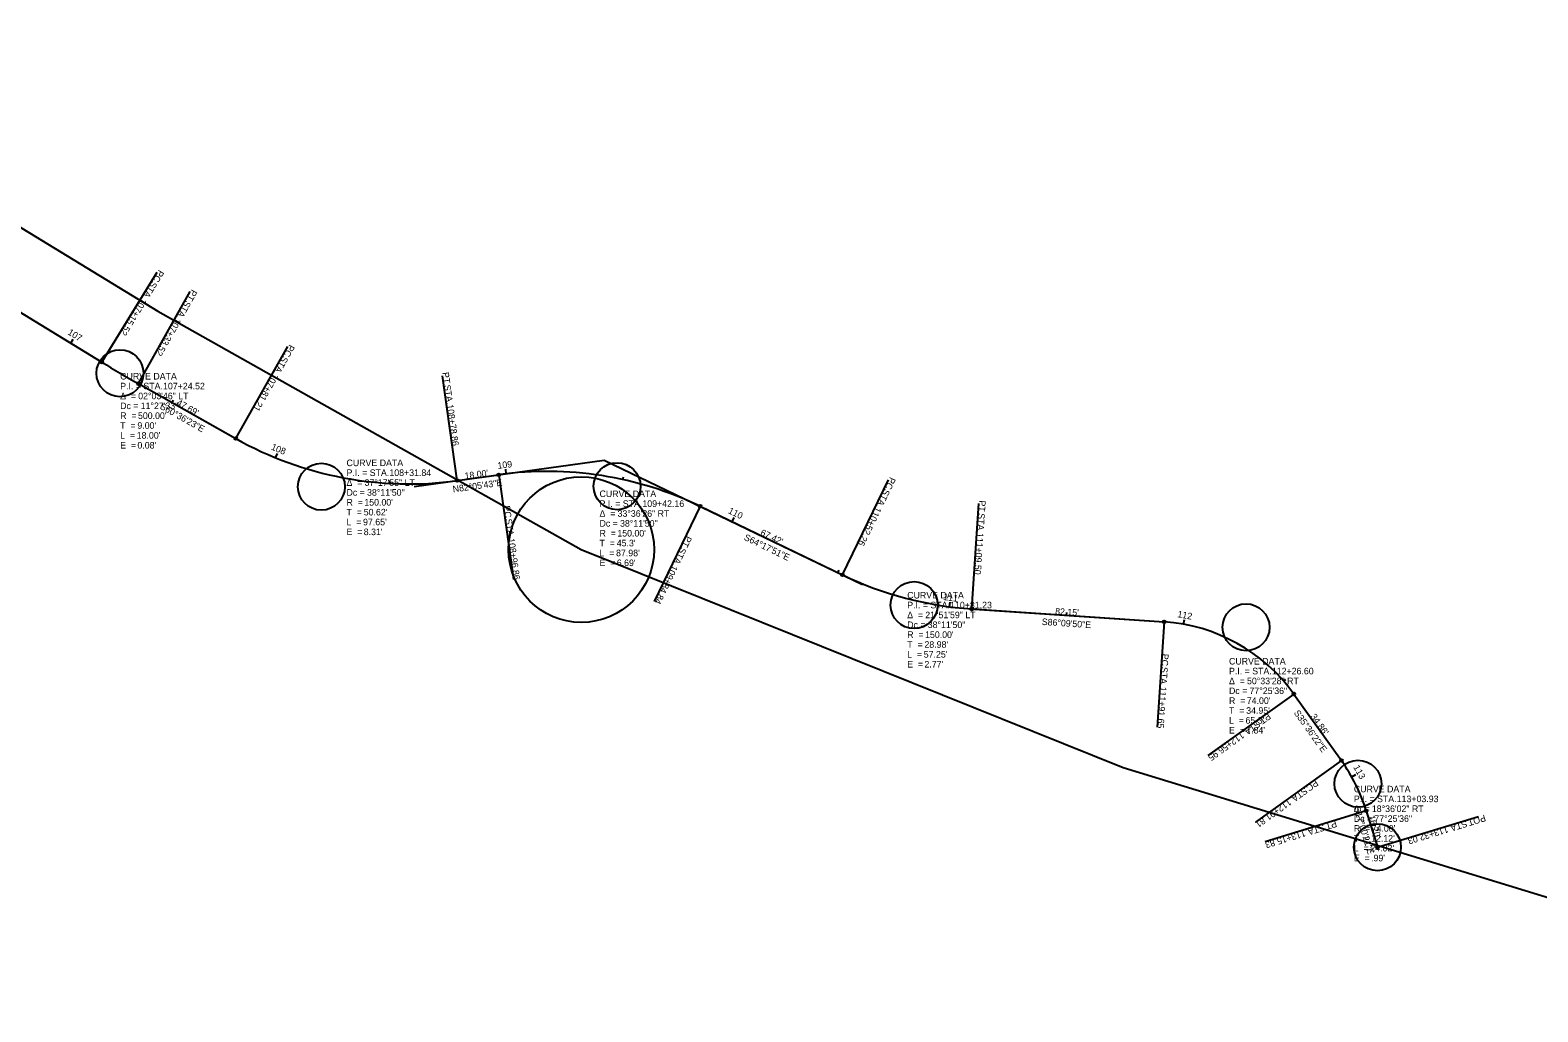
# Model space of a CAD drawing. Extents: x 1439083 to 1441301, y 421605 to 422589.
# Drawn here: x 1439726 to 1440368, y 421772 to 422190 of the extents above; entities that cross this region are included whole.
import ezdxf

# ---------------------------------------------------------------- set-up
doc = ezdxf.new("R2010")
doc.units = 0
for name, color, linetype in [('BD_X_Building', 7, 'Continuous'), ('GE_P_Alignment', 7, 'Continuous'), ('PV_X_Field_Drive', 7, 'Continuous'), ('RD_X_Gate', 7, 'Continuous'), ('RD_X_GR_Rt', 7, 'Continuous'), ('RD_X_RR_2', 7, 'Continuous'), ('VG_X_Tree_Line_Rt', 7, 'Continuous')]:
    doc.layers.add(name, color=color, linetype=linetype)

msp = doc.modelspace()

# ---------------------------------------------------------------- linework, layer by layer
at = {"layer": 'GE_P_Alignment'}
for p, q in [((1439596.69, 422146.17), (1439756.39, 422048.47)), ((1439771.91, 422039.36), (1439813.46, 422015.95)), ((1439907.71, 421998.07), (1439925.53, 422000.54)), ((1440011.22, 421987.12), (1440071.96, 421957.89)), ((1440126.98, 421943.38), (1440208.95, 421937.88)), ((1440264.16, 421907.13), (1440284.46, 421878.79)), ((1440295.06, 421857.35), (1440299.79, 421841.86))]:
    msp.add_line(p, q, dxfattribs=at)
for centre, radius, start, end in [((1440017.31, 422474.99), 500, 238.54338, 240.60628), ((1439887.08, 422146.64), 150, 240.60628, 277.9048), ((1439946.16, 421851.97), 150, 64.29755, 97.9048), ((1440137.02, 422093.04), 150, 244.29755, 266.1639), ((1440204, 421864.05), 74, 35.60623, 86.1639), ((1440224.29, 421835.71), 74, 17.00576, 35.60623)]:
    msp.add_arc(centre, radius, start, end, dxfattribs=at)
at = {"layer": 'PV_X_Field_Drive'}
for p, q in [((1439756.39, 422048.47), (1439779.87, 422086.86)), ((1439771.91, 422039.36), (1439793.99, 422078.56)), ((1439813.46, 422015.95), (1439835.55, 422055.16)), ((1439907.71, 421998.07), (1439901.52, 422042.64)), ((1439925.53, 422000.54), (1439931.72, 421955.97)), ((1440071.96, 421957.89), (1440091.48, 421998.43)), ((1440011.22, 421987.12), (1439991.7, 421946.58)), ((1440126.98, 421943.38), (1440129.99, 421988.28)), ((1440208.95, 421937.88), (1440205.94, 421892.99)), ((1440264.16, 421907.13), (1440227.58, 421880.93)), ((1440284.46, 421878.79), (1440247.87, 421852.59)), ((1440295.06, 421857.35), (1440252.03, 421844.19)), ((1440299.79, 421841.86), (1440342.83, 421855.02))]:
    msp.add_line(p, q, dxfattribs=at)
for centre in [(1439756.39, 422048.47), (1439771.91, 422039.36), (1439813.46, 422015.95), (1439907.71, 421998.07), (1439925.53, 422000.54), (1440011.22, 421987.12), (1440071.96, 421957.89), (1440126.98, 421943.38), (1440208.95, 421937.88), (1440264.16, 421907.13), (1440284.46, 421878.79), (1440295.06, 421857.35), (1440299.79, 421841.86)]:
    msp.add_circle(centre, 0.6, dxfattribs=at)
at = {"layer": 'RD_X_GR_Rt'}
for p, q in [((1439743.14, 422056.57), (1439744.19, 422058.28)), ((1439786.26, 422031.27), (1439786.85, 422032.32)), ((1439830.36, 422007.78), (1439831.12, 422009.63)), ((1439878.92, 421996.86), (1439878.98, 421998.06)), ((1439928.65, 422000.94), (1439928.42, 422002.93)), ((1439978.36, 421998.47), (1439978.62, 421999.64)), ((1440024.88, 421980.55), (1440025.74, 421982.35)), ((1440069.93, 421958.87), (1440070.45, 421959.95)), ((1440117.53, 421944.32), (1440117.79, 421946.3)), ((1440167.39, 421940.67), (1440167.47, 421941.87)), ((1440217.23, 421936.86), (1440217.58, 421938.83)), ((1440259.86, 421912.59), (1440260.76, 421913.37)), ((1440288.85, 421871.88), (1440290.59, 421872.86))]:
    msp.add_line(p, q, dxfattribs=at)
at = {"layer": 'VG_X_Tree_Line_Rt'}
for p, q in [((1439583.86, 422189.93), (1439780.2, 422070.24)), ((1439596.69, 422146.17), (1439756.39, 422048.47)), ((1439780.2, 422070.24), (1439960.62, 421968.65)), ((1439771.91, 422039.36), (1439815.46, 422014.82)), ((1439889.34, 421995.51), (1439970.4, 422006.77)), ((1439970.4, 422006.77), (1440080.37, 421953.84)), ((1439960.62, 421968.65), (1440191.42, 421875.8)), ((1440126.05, 421943.44), (1440208.95, 421937.88)), ((1440264.16, 421907.13), (1440284.46, 421878.79)), ((1440295.06, 421857.35), (1440299.79, 421841.86))]:
    msp.add_line(p, q, dxfattribs=at)
msp.add_lwpolyline([(1440191.42, 421875.8), (1440400.86, 421811.74), (1440826.21, 421771.75)], dxfattribs=at)
for centre, radius in [((1439764.06, 422043.78), 10), ((1439849.86, 421995.45), 10), ((1439975.83, 421995.66), 10), ((1439960.62, 421968.65), 31), ((1440102.39, 421945.03), 10), ((1440243.82, 421935.55), 10), ((1440291.51, 421868.94), 10), ((1440299.79, 421841.86), 10)]:
    msp.add_circle(centre, radius, dxfattribs=at)
for centre, radius, start, end in [((1440017.31, 422474.99), 500, 238.54338, 240.60628), ((1439887.08, 422146.64), 150, 240.60628, 277.9048), ((1439946.16, 421851.97), 150, 64.29755, 97.9048), ((1440137.02, 422093.04), 150, 244.29755, 266.1639), ((1440204, 421864.05), 74, 35.60623, 86.1639), ((1440224.29, 421835.71), 74, 17.00576, 35.60623)]:
    msp.add_arc(centre, radius, start, end, dxfattribs=at)

# ---------------------------------------------------------------- texts
at = {"layer": 'BD_X_Building'}
for s, rotation, p in [('S60°36\'23"E', 330.60628, (1439780.8, 422028.84)), ('N82°05\'43"E', 7.9048, (1439906.03, 421992.99)), ('S64°17\'51"E', 334.29755, (1440029.65, 421972.92)), ('S86°09\'50"E', 356.1639, (1440156.73, 421936.58)), ('S35°36\'22"E', 305.60623, (1440264.04, 421899.06)), ('S17°00\'21"E', 287.00576, (1440289.64, 421858.66))]:
    msp.add_text(s, height=2.8, rotation=rotation, dxfattribs=at).set_placement(p)
at = {"layer": 'PV_X_Field_Drive'}
for s, rotation, p in [('PC', 238.54338, (1439780.65, 422088.05)), (' STA. ', 238.54338, (1439778.26, 422084.14)), ('107+15.52', 238.54338, (1439773.32, 422076.08)), (' STA. ', 240.60628, (1439792.52, 422075.86)), ('PT', 240.60628, (1439794.69, 422079.71)), ('107+33.52', 240.60628, (1439787.88, 422067.63)), ('PC', 240.60628, (1439836.22, 422056.26)), (' STA. ', 240.60628, (1439833.97, 422052.27)), ('107+81.21', 240.60628, (1439829.33, 422044.04)), ('PT', 277.9048, (1439901.37, 422044.05)), (' STA. ', 277.9048, (1439901.97, 422039.68)), ('108+78.86', 277.9048, (1439903.27, 422030.31)), ('PC', 244.29755, (1440092.17, 421999.77)), (' STA. ', 244.29755, (1440090.18, 421995.64)), ('PC', 277.9048, (1439927.43, 421987.18)), ('110+52.26', 244.29755, (1440086.08, 421987.12)), ('PT', 266.1639, (1440130.13, 421989.68)), (' STA. ', 277.9048, (1439928.06, 421982.64)), (' STA. ', 266.1639, (1440129.83, 421985.28)), ('108+96.86', 277.9048, (1439929.36, 421973.27)), ('PT', 244.29755, (1440005.33, 421974.79)), ('111+09.50', 266.1639, (1440129.2, 421975.84)), (' STA. ', 244.29755, (1440003.41, 421970.81)), ('109+84.84', 244.29755, (1439999.31, 421962.3)), ('PC', 266.1639, (1440208.08, 421924.36)), (' STA. ', 266.1639, (1440207.78, 421919.79)), ('111+91.65', 266.1639, (1440207.14, 421910.36)), (' STA. ', 215.60623, (1440249.51, 421896.59)), ('PT', 215.60623, (1440253.1, 421899.16)), ('112+56.95', 215.60623, (1440241.83, 421891.09)), ('PC', 215.60623, (1440273.34, 421870.78)), (' STA. ', 215.60623, (1440269.61, 421868.11)), ('112+91.81', 215.60623, (1440261.93, 421862.61)), (' STA. ', 197.00576, (1440277.78, 421852.02)), ('PT', 197.00576, (1440282, 421853.31)), ('113+32.03', 197.00576, (1440329.52, 421850.91)), (' STA. ', 197.00576, (1440338.56, 421853.67)), ('POT', 197.00576, (1440345.44, 421855.78)), ('113+15.83', 197.00576, (1440268.74, 421849.26))]:
    msp.add_text(s, height=2.8, rotation=rotation, dxfattribs=at).set_placement(p)
at = {"layer": 'RD_X_Gate'}
for s, p in [('CURVE DATA', (1439764.15, 422041.11)), ('P.I. = STA. ', (1439764.15, 422036.91)), ('107+24.52', (1439782.41, 422036.91)), ('Δ  = ', (1439764.15, 422032.71)), ('Dc = ', (1439764.15, 422028.51)), ('02°03\'46" LT', (1439771.82, 422032.71)), ('11°27\'33"', (1439772.89, 422028.51)), ('R  = ', (1439764.15, 422024.31)), ("500.00'", (1439771.73, 422024.31)), ('T  = ', (1439764.15, 422020.11)), ('L  = ', (1439764.15, 422015.91)), ("18.00'", (1439771.19, 422015.91)), ("9.00'", (1439771.48, 422020.11)), ('E  = ', (1439764.15, 422011.71)), ("0.08'", (1439771.49, 422011.71)), ('CURVE DATA', (1439860.58, 422004.21)), ('Δ  = ', (1439860.58, 421995.81)), ('P.I. = STA. ', (1439860.58, 422000.01)), ('37°17\'55" LT', (1439868.26, 421995.81)), ('108+31.84', (1439878.85, 422000.01)), ('Dc = ', (1439860.58, 421991.61)), ('38°11\'50"', (1439869.32, 421991.61)), ('CURVE DATA', (1439968.38, 421991.03)), ('T  = ', (1439860.58, 421983.21)), ('R  = ', (1439860.58, 421987.41)), ("50.62'", (1439867.92, 421983.21)), ("150.00'", (1439868.17, 421987.41)), ('Δ  = ', (1439968.38, 421982.63)), ('P.I. = STA. ', (1439968.38, 421986.83)), ('33°36\'26" RT', (1439976.05, 421982.63)), ('109+42.16', (1439986.64, 421986.83)), ('L  = ', (1439860.58, 421979.01)), ("97.65'", (1439867.62, 421979.01)), ('Dc = ', (1439968.38, 421978.43)), ('38°11\'50"', (1439977.11, 421978.43)), ('E  = ', (1439860.58, 421974.81)), ("8.31'", (1439867.92, 421974.81)), ('T  = ', (1439968.38, 421970.03)), ('R  = ', (1439968.38, 421974.23)), ("45.3'", (1439975.71, 421970.03)), ("150.00'", (1439975.96, 421974.23)), ('L  = ', (1439968.38, 421965.83)), ("87.98'", (1439975.42, 421965.83)), ('E  = ', (1439968.38, 421961.63)), ("6.69'", (1439975.72, 421961.63)), ('CURVE DATA', (1440099.47, 421947.83)), ('P.I. = STA. ', (1440099.47, 421943.63)), ('110+81.23', (1440117.74, 421943.63)), ('Δ  = ', (1440099.47, 421939.43)), ('21°51\'59" LT', (1440107.15, 421939.43)), ('Dc = ', (1440099.47, 421935.23)), ('R  = ', (1440099.47, 421931.03)), ("150.00'", (1440107.06, 421931.03)), ('38°11\'50"', (1440108.21, 421935.23)), ('T  = ', (1440099.47, 421926.83)), ("28.98'", (1440106.81, 421926.83)), ('L  = ', (1440099.47, 421922.63)), ('E  = ', (1440099.47, 421918.43)), ("57.25'", (1440106.51, 421922.63)), ("2.77'", (1440106.81, 421918.43)), ('CURVE DATA', (1440236.56, 421919.71)), ('Δ  = ', (1440236.56, 421911.31)), ('P.I. = STA. ', (1440236.56, 421915.51)), ('50°33\'28" RT', (1440244.23, 421911.31)), ('112+26.60', (1440254.82, 421915.51)), ('Dc = ', (1440236.56, 421907.11)), ('77°25\'36"', (1440245.29, 421907.11)), ('T  = ', (1440236.56, 421898.71)), ('R  = ', (1440236.56, 421902.91)), ("34.95'", (1440243.89, 421898.71)), ("74.00'", (1440244.14, 421902.91)), ('L  = ', (1440236.56, 421894.51)), ("65.3'", (1440243.6, 421894.51)), ('E  = ', (1440236.56, 421890.31)), ("7.84'", (1440243.9, 421890.31)), ('CURVE DATA', (1440289.76, 421865.27)), ('P.I. = STA. ', (1440289.76, 421861.07)), ('113+03.93', (1440308.02, 421861.07)), ('Δ  = ', (1440289.76, 421856.87)), ('18°36\'02" RT', (1440297.43, 421856.87)), ('Dc = ', (1440289.76, 421852.67)), ('R  = ', (1440289.76, 421848.47)), ("74.00'", (1440297.34, 421848.47)), ('77°25\'36"', (1440298.5, 421852.67)), ('T  = ', (1440289.76, 421844.27)), ("12.12'", (1440297.1, 421844.27)), ('L  = ', (1440289.76, 421840.07)), ('E  = ', (1440289.76, 421835.87)), ("24.02'", (1440296.8, 421840.07)), (".99'", (1440297.1, 421835.87))]:
    msp.add_text(s, height=2.8, dxfattribs=at).set_placement(p)
at = {"layer": 'RD_X_GR_Rt'}
for s, rotation, p in [('107', 328.54338, (1439741.53, 422060.49)), ('108', 337.7817, (1439828.22, 422011.35)), ('109', 6.70447, (1439925.06, 422003.04)), ('110', 334.29755, (1440022.94, 421984.25)), ('111', 352.53377, (1440114.73, 421947.2)), ('112', 349.70096, (1440214.45, 421939.9)), ('113', 299.26511, (1440289.43, 421875.96))]:
    msp.add_text(s, height=2.8, rotation=rotation, dxfattribs=at).set_placement(p)
at = {"layer": 'RD_X_RR_2'}
for s, rotation, p in [("47.69'", 330.60628, (1439787.86, 422030.42)), ("18.00'", 7.9048, (1439911.11, 421998.58)), ("67.42'", 334.29755, (1440036.6, 421974.96)), ("82.15'", 356.1639, (1440162.42, 421941.05)), ("34.86'", 305.60623, (1440271.11, 421897.51)), ("16.20'", 287.00576, (1440295.84, 421854.94))]:
    msp.add_text(s, height=2.8, rotation=rotation, dxfattribs=at).set_placement(p)

doc.saveas('drawing.dxf')
